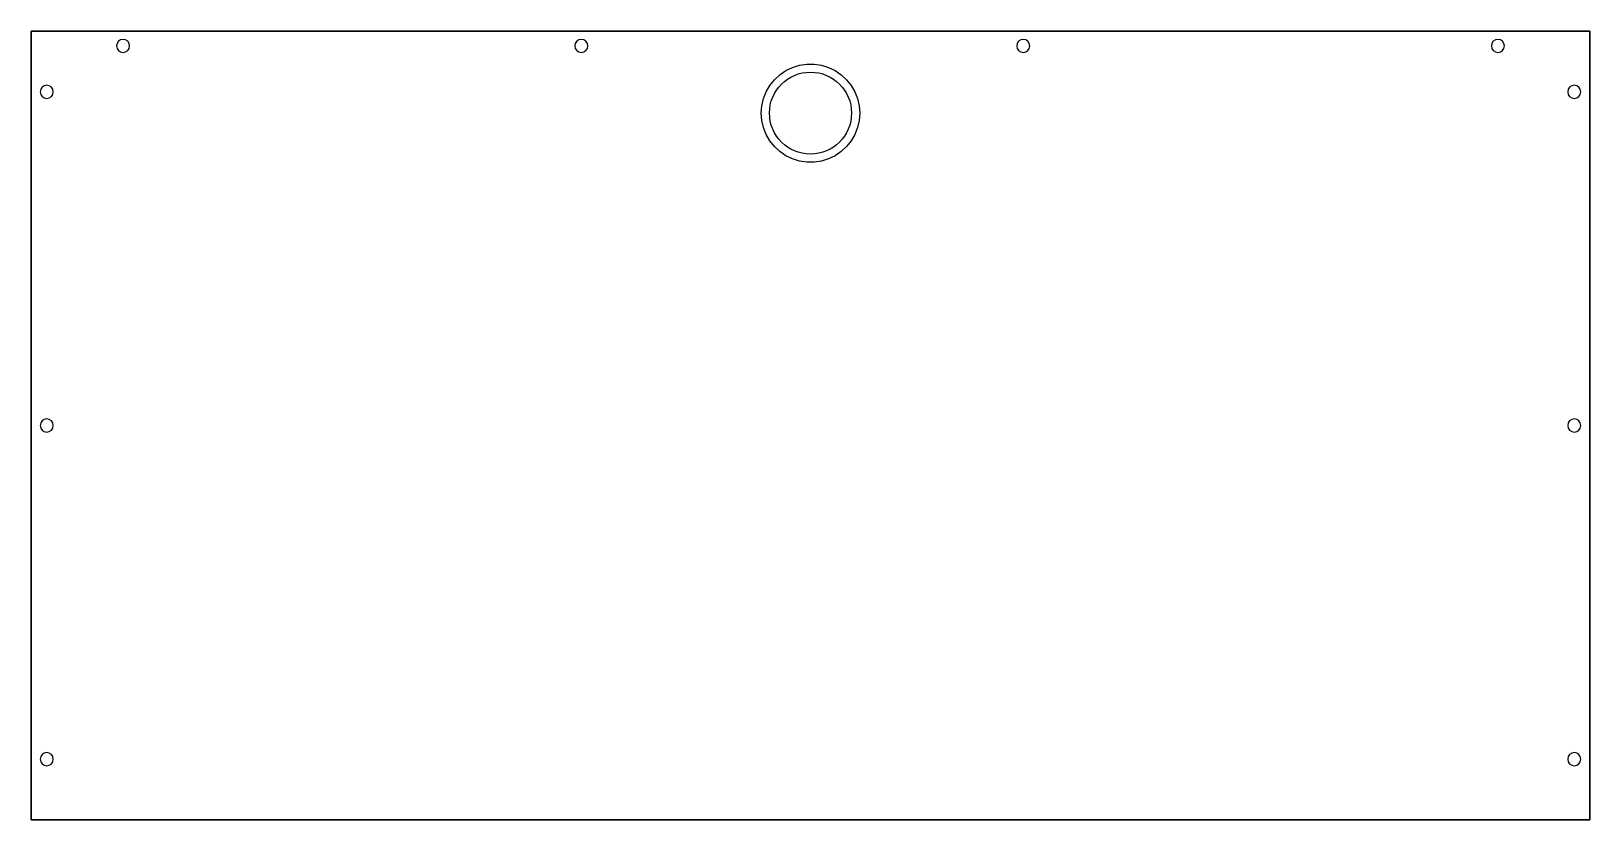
# Model space of a CAD drawing. Extents: x 0 to 950, y 0 to 481.
import ezdxf

# ---------------------------------------------------------------- set-up
doc = ezdxf.new("R2010")
doc.units = 0

msp = doc.modelspace()

# ---------------------------------------------------------------- linework, layer by layer
at = {"layer": 'CONTORNO'}
msp.add_lwpolyline([(0, 0), (0, 481), (950, 481), (950, 0)], close=True, dxfattribs=at)
at = {"layer": 'CONTORNO_INTERIOR'}
msp.add_lwpolyline([(504.66, 426.53), (503.67, 422.16), (502.03, 417.98), (499.79, 414.1), (496.99, 410.59), (493.7, 407.55), (490, 405.02), (485.96, 403.07), (481.68, 401.75), (477.24, 401.08), (472.76, 401.08), (468.32, 401.75), (464.04, 403.07), (460, 405.02), (456.3, 407.55), (453.01, 410.59), (450.21, 414.1), (447.97, 417.98), (446.33, 422.16), (445.34, 426.53), (445, 431), (445.34, 435.47), (446.33, 439.84), (447.97, 444.02), (450.21, 447.9), (453.01, 451.41), (456.3, 454.45), (460, 456.98), (464.04, 458.93), (468.32, 460.25), (472.76, 460.92), (477.24, 460.92), (481.68, 460.25), (485.96, 458.93), (490, 456.98), (493.7, 454.45), (496.99, 451.41), (499.79, 447.9), (502.03, 444.02), (503.67, 439.84), (504.66, 435.47), (505, 431)], close=True, dxfattribs=at)
msp.add_circle((475, 431, -19), 25, dxfattribs=at)
at = {"layer": 'PANEL'}
msp.add_lwpolyline([(0, 0), (950, 0), (950, 481), (0, 481)], close=True, dxfattribs=at)
at = {"layer": 'VDRILL', "extrusion": (0, 0, -1)}
for centre in [(-56, 472, 6), (-335.33, 472, 6), (-604.67, 472, 6), (-894, 472, 6), (-9.5, 444, 6), (-940.5, 444, 6), (-9.5, 240.5, 6), (-940.5, 240.5, 6), (-9.5, 37, 6), (-940.5, 37, 6)]:
    msp.add_circle(centre, 4, dxfattribs=at)

doc.saveas('drawing.dxf')
